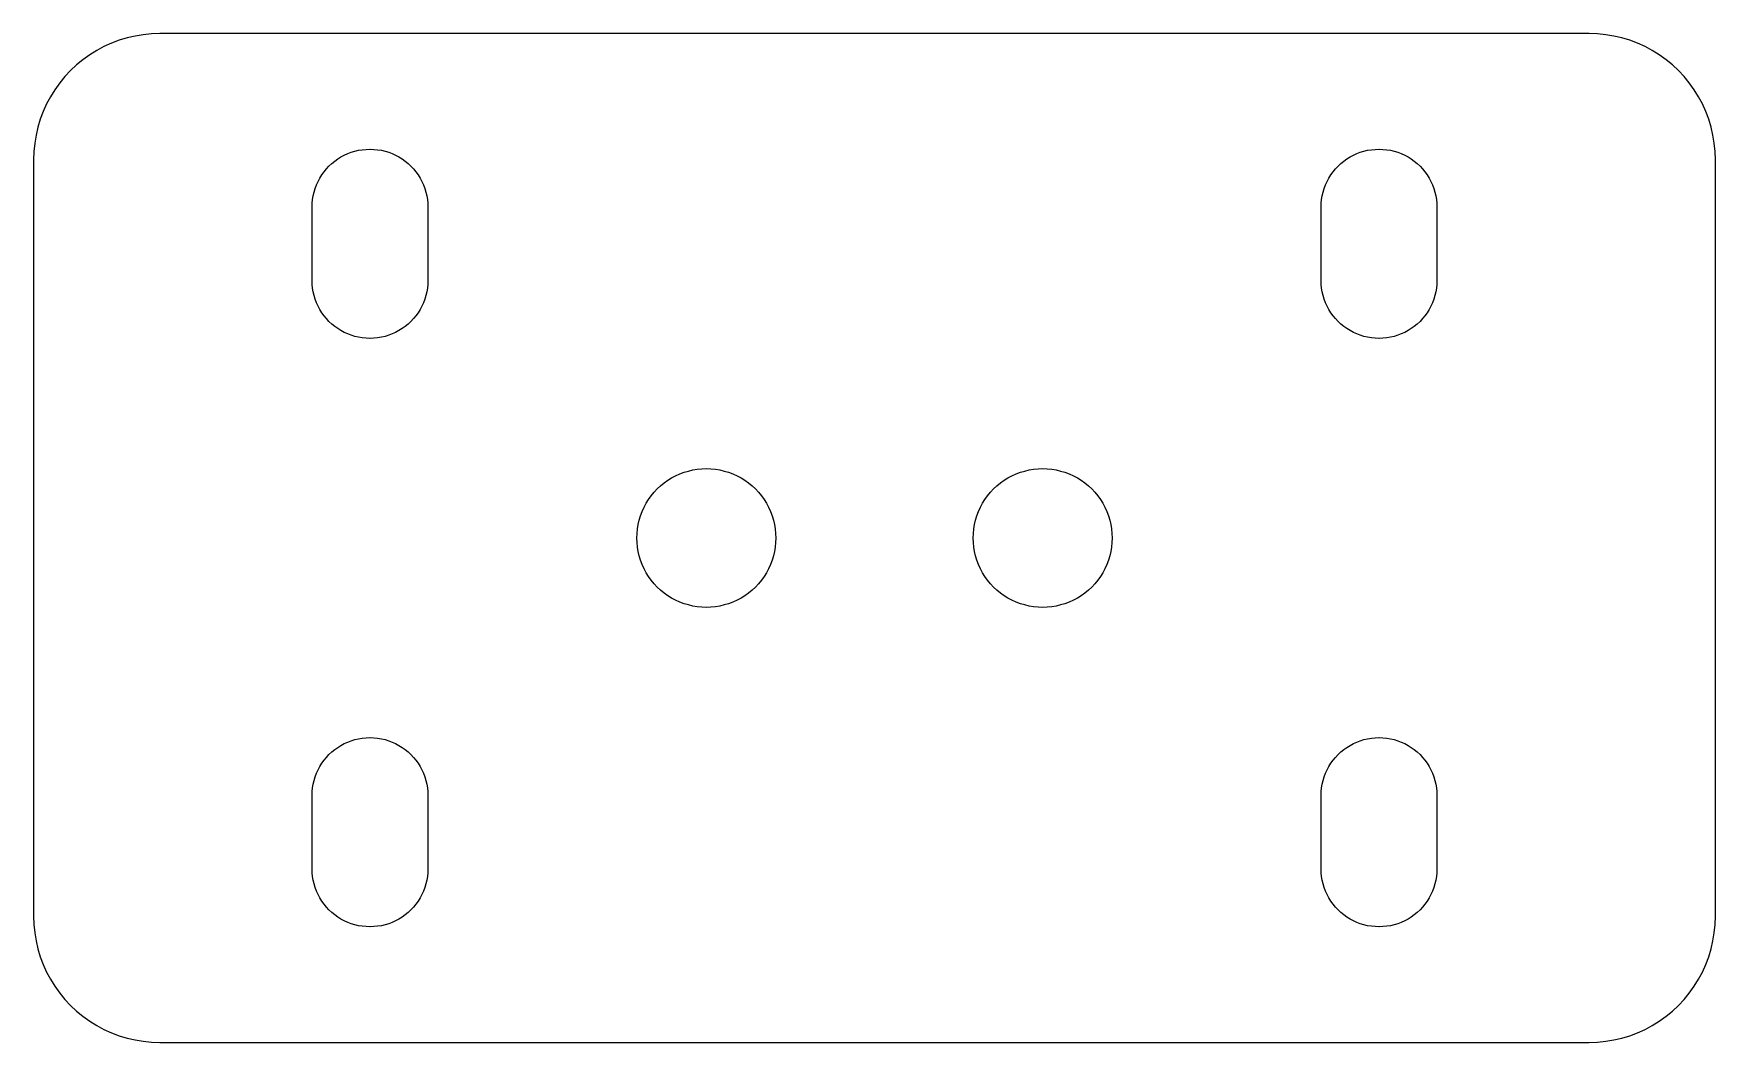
# Model space of a CAD drawing. Header units: millimetres. Extents: x -40 to 40, y -24 to 24.
import ezdxf

# ---------------------------------------------------------------- set-up
doc = ezdxf.new("R2010")
doc.units = ezdxf.units.MM

msp = doc.modelspace()

# ---------------------------------------------------------------- linework, layer by layer
at = {"layer": 'SCHNITT'}
for points in [[(34.392, -23.987), (34.783, -23.949), (35.171, -23.885), (35.553, -23.796), (35.929, -23.682), (36.296, -23.543), (36.654, -23.381), (37, -23.196), (37.333, -22.989), (37.653, -22.76), (37.956, -22.511), (38.243, -22.243), (38.511, -21.956), (38.76, -21.653), (38.989, -21.333), (39.196, -21), (39.381, -20.654), (39.543, -20.296), (39.682, -19.929), (39.796, -19.553), (39.885, -19.171), (39.949, -18.783), (39.987, -18.392), (40, -18), (40, 18), (39.987, 18.392), (39.949, 18.783), (39.885, 19.171), (39.796, 19.553), (39.682, 19.929), (39.543, 20.296), (39.381, 20.654), (39.196, 21), (38.989, 21.333), (38.76, 21.653), (38.511, 21.956), (38.243, 22.243), (37.956, 22.511), (37.653, 22.76), (37.333, 22.989), (37, 23.196), (36.654, 23.381), (36.296, 23.543), (35.929, 23.682), (35.553, 23.796), (35.171, 23.885), (34.783, 23.949), (34.392, 23.987), (34, 24), (-34, 24), (-34.392, 23.987), (-34.783, 23.949), (-35.171, 23.885), (-35.553, 23.796), (-35.929, 23.682), (-36.296, 23.543), (-36.654, 23.381), (-37, 23.196), (-37.333, 22.989), (-37.653, 22.76), (-37.956, 22.511), (-38.243, 22.243), (-38.511, 21.956), (-38.76, 21.653), (-38.989, 21.333), (-39.196, 21), (-39.381, 20.654), (-39.543, 20.296), (-39.682, 19.929), (-39.796, 19.553), (-39.885, 19.171), (-39.949, 18.783), (-39.987, 18.392), (-40, 18), (-40, -18), (-39.987, -18.392), (-39.949, -18.783), (-39.885, -19.171), (-39.796, -19.553), (-39.682, -19.929), (-39.543, -20.296), (-39.381, -20.654), (-39.196, -21), (-38.989, -21.333), (-38.76, -21.653), (-38.511, -21.956), (-38.243, -22.243), (-37.956, -22.511), (-37.653, -22.76), (-37.333, -22.989), (-37, -23.196), (-36.654, -23.381), (-36.296, -23.543), (-35.929, -23.682), (-35.553, -23.796), (-35.171, -23.885), (-34.783, -23.949), (-34.392, -23.987), (-34, -24), (34, -24)], [(-24.185, 9.506), (-24.364, 9.524), (-24.541, 9.553), (-24.717, 9.594), (-24.889, 9.646), (-25.057, 9.709), (-25.221, 9.784), (-25.38, 9.868), (-25.533, 9.963), (-25.679, 10.068), (-25.818, 10.182), (-25.95, 10.305), (-26.073, 10.437), (-26.187, 10.576), (-26.292, 10.722), (-26.387, 10.875), (-26.471, 11.034), (-26.546, 11.198), (-26.609, 11.366), (-26.661, 11.538), (-26.702, 11.714), (-26.731, 11.891), (-26.749, 12.07), (-26.755, 12.25), (-26.755, 15.75), (-26.749, 15.93), (-26.731, 16.109), (-26.702, 16.286), (-26.661, 16.462), (-26.609, 16.634), (-26.546, 16.802), (-26.471, 16.966), (-26.387, 17.125), (-26.292, 17.278), (-26.187, 17.424), (-26.073, 17.563), (-25.95, 17.695), (-25.818, 17.818), (-25.679, 17.932), (-25.533, 18.037), (-25.38, 18.132), (-25.221, 18.216), (-25.057, 18.291), (-24.889, 18.354), (-24.717, 18.406), (-24.541, 18.447), (-24.364, 18.476), (-24.185, 18.494), (-24.005, 18.5), (-23.995, 18.5), (-23.815, 18.494), (-23.636, 18.476), (-23.459, 18.447), (-23.283, 18.406), (-23.111, 18.354), (-22.943, 18.291), (-22.779, 18.216), (-22.62, 18.132), (-22.467, 18.037), (-22.321, 17.932), (-22.182, 17.818), (-22.05, 17.695), (-21.927, 17.563), (-21.813, 17.424), (-21.708, 17.278), (-21.613, 17.125), (-21.529, 16.966), (-21.454, 16.802), (-21.391, 16.634), (-21.339, 16.462), (-21.298, 16.286), (-21.269, 16.109), (-21.251, 15.93), (-21.245, 15.75), (-21.245, 12.25), (-21.251, 12.07), (-21.269, 11.891), (-21.298, 11.714), (-21.339, 11.538), (-21.391, 11.366), (-21.454, 11.198), (-21.529, 11.034), (-21.613, 10.875), (-21.708, 10.722), (-21.813, 10.576), (-21.927, 10.437), (-22.05, 10.305), (-22.182, 10.182), (-22.321, 10.068), (-22.467, 9.963), (-22.62, 9.868), (-22.779, 9.784), (-22.943, 9.709), (-23.111, 9.646), (-23.283, 9.594), (-23.459, 9.553), (-23.636, 9.524), (-23.815, 9.506), (-23.995, 9.5), (-24.005, 9.5)], [(23.815, 9.506), (23.636, 9.524), (23.459, 9.553), (23.283, 9.594), (23.111, 9.646), (22.943, 9.709), (22.779, 9.784), (22.62, 9.868), (22.467, 9.963), (22.321, 10.068), (22.182, 10.182), (22.05, 10.305), (21.927, 10.437), (21.813, 10.576), (21.708, 10.722), (21.613, 10.875), (21.529, 11.034), (21.454, 11.198), (21.391, 11.366), (21.339, 11.538), (21.298, 11.714), (21.269, 11.891), (21.251, 12.07), (21.245, 12.25), (21.245, 15.75), (21.251, 15.93), (21.269, 16.109), (21.298, 16.286), (21.339, 16.462), (21.391, 16.634), (21.454, 16.802), (21.529, 16.966), (21.613, 17.125), (21.708, 17.278), (21.813, 17.424), (21.927, 17.563), (22.05, 17.695), (22.182, 17.818), (22.321, 17.932), (22.467, 18.037), (22.62, 18.132), (22.779, 18.216), (22.943, 18.291), (23.111, 18.354), (23.283, 18.406), (23.459, 18.447), (23.636, 18.476), (23.815, 18.494), (23.995, 18.5), (24.005, 18.5), (24.185, 18.494), (24.364, 18.476), (24.541, 18.447), (24.717, 18.406), (24.889, 18.354), (25.057, 18.291), (25.221, 18.216), (25.38, 18.132), (25.533, 18.037), (25.679, 17.932), (25.818, 17.818), (25.95, 17.695), (26.073, 17.563), (26.187, 17.424), (26.292, 17.278), (26.387, 17.125), (26.471, 16.966), (26.546, 16.802), (26.609, 16.634), (26.661, 16.462), (26.702, 16.286), (26.731, 16.109), (26.749, 15.93), (26.755, 15.75), (26.755, 12.25), (26.749, 12.07), (26.731, 11.891), (26.702, 11.714), (26.661, 11.538), (26.609, 11.366), (26.546, 11.198), (26.471, 11.034), (26.387, 10.875), (26.292, 10.722), (26.187, 10.576), (26.073, 10.437), (25.95, 10.305), (25.818, 10.182), (25.679, 10.068), (25.533, 9.963), (25.38, 9.868), (25.221, 9.784), (25.057, 9.709), (24.889, 9.646), (24.717, 9.594), (24.541, 9.553), (24.364, 9.524), (24.185, 9.506), (24.005, 9.5), (23.995, 9.5)], [(-8.216, -3.293), (-8.431, -3.272), (-8.644, -3.237), (-8.854, -3.188), (-9.061, -3.125), (-9.263, -3.049), (-9.46, -2.96), (-9.65, -2.858), (-9.833, -2.744), (-10.009, -2.618), (-10.176, -2.481), (-10.333, -2.333), (-10.481, -2.176), (-10.618, -2.009), (-10.744, -1.833), (-10.858, -1.65), (-10.96, -1.46), (-11.049, -1.263), (-11.125, -1.061), (-11.188, -0.854), (-11.237, -0.644), (-11.272, -0.431), (-11.293, -0.216), (-11.3, 0), (-11.293, 0.216), (-11.272, 0.431), (-11.237, 0.644), (-11.188, 0.854), (-11.125, 1.061), (-11.049, 1.263), (-10.96, 1.46), (-10.858, 1.65), (-10.744, 1.833), (-10.618, 2.009), (-10.481, 2.176), (-10.333, 2.333), (-10.176, 2.481), (-10.009, 2.618), (-9.833, 2.744), (-9.65, 2.858), (-9.46, 2.96), (-9.263, 3.049), (-9.061, 3.125), (-8.854, 3.188), (-8.644, 3.237), (-8.431, 3.272), (-8.216, 3.293), (-8, 3.3), (-7.784, 3.293), (-7.569, 3.272), (-7.356, 3.237), (-7.146, 3.188), (-6.939, 3.125), (-6.737, 3.049), (-6.54, 2.96), (-6.35, 2.858), (-6.167, 2.744), (-5.991, 2.618), (-5.824, 2.481), (-5.667, 2.333), (-5.519, 2.176), (-5.382, 2.009), (-5.256, 1.833), (-5.142, 1.65), (-5.04, 1.46), (-4.951, 1.263), (-4.875, 1.061), (-4.812, 0.854), (-4.763, 0.644), (-4.728, 0.431), (-4.707, 0.216), (-4.7, 0), (-4.707, -0.216), (-4.728, -0.431), (-4.763, -0.644), (-4.812, -0.854), (-4.875, -1.061), (-4.951, -1.263), (-5.04, -1.46), (-5.142, -1.65), (-5.256, -1.833), (-5.382, -2.009), (-5.519, -2.176), (-5.667, -2.333), (-5.824, -2.481), (-5.991, -2.618), (-6.167, -2.744), (-6.35, -2.858), (-6.54, -2.96), (-6.737, -3.049), (-6.939, -3.125), (-7.146, -3.188), (-7.356, -3.237), (-7.569, -3.272), (-7.784, -3.293), (-8, -3.3)], [(7.784, -3.293), (7.569, -3.272), (7.356, -3.237), (7.146, -3.188), (6.939, -3.125), (6.737, -3.049), (6.54, -2.96), (6.35, -2.858), (6.167, -2.744), (5.991, -2.618), (5.824, -2.481), (5.667, -2.333), (5.519, -2.176), (5.382, -2.009), (5.256, -1.833), (5.142, -1.65), (5.04, -1.46), (4.951, -1.263), (4.875, -1.061), (4.812, -0.854), (4.763, -0.644), (4.728, -0.431), (4.707, -0.216), (4.7, 0), (4.707, 0.216), (4.728, 0.431), (4.763, 0.644), (4.812, 0.854), (4.875, 1.061), (4.951, 1.263), (5.04, 1.46), (5.142, 1.65), (5.256, 1.833), (5.382, 2.009), (5.519, 2.176), (5.667, 2.333), (5.824, 2.481), (5.991, 2.618), (6.167, 2.744), (6.35, 2.858), (6.54, 2.96), (6.737, 3.049), (6.939, 3.125), (7.146, 3.188), (7.356, 3.237), (7.569, 3.272), (7.784, 3.293), (8, 3.3), (8.216, 3.293), (8.431, 3.272), (8.644, 3.237), (8.854, 3.188), (9.061, 3.125), (9.263, 3.049), (9.46, 2.96), (9.65, 2.858), (9.833, 2.744), (10.009, 2.618), (10.176, 2.481), (10.333, 2.333), (10.481, 2.176), (10.618, 2.009), (10.744, 1.833), (10.858, 1.65), (10.96, 1.46), (11.049, 1.263), (11.125, 1.061), (11.188, 0.854), (11.237, 0.644), (11.272, 0.431), (11.293, 0.216), (11.3, 0), (11.293, -0.216), (11.272, -0.431), (11.237, -0.644), (11.188, -0.854), (11.125, -1.061), (11.049, -1.263), (10.96, -1.46), (10.858, -1.65), (10.744, -1.833), (10.618, -2.009), (10.481, -2.176), (10.333, -2.333), (10.176, -2.481), (10.009, -2.618), (9.833, -2.744), (9.65, -2.858), (9.46, -2.96), (9.263, -3.049), (9.061, -3.125), (8.854, -3.188), (8.644, -3.237), (8.431, -3.272), (8.216, -3.293), (8, -3.3)], [(-24.185, -18.494), (-24.364, -18.476), (-24.541, -18.447), (-24.717, -18.406), (-24.889, -18.354), (-25.057, -18.291), (-25.221, -18.216), (-25.38, -18.132), (-25.533, -18.037), (-25.679, -17.932), (-25.818, -17.818), (-25.95, -17.695), (-26.073, -17.563), (-26.187, -17.424), (-26.292, -17.278), (-26.387, -17.125), (-26.471, -16.966), (-26.546, -16.802), (-26.609, -16.634), (-26.661, -16.462), (-26.702, -16.286), (-26.731, -16.109), (-26.749, -15.93), (-26.755, -15.75), (-26.755, -12.25), (-26.749, -12.07), (-26.731, -11.891), (-26.702, -11.714), (-26.661, -11.538), (-26.609, -11.366), (-26.546, -11.198), (-26.471, -11.034), (-26.387, -10.875), (-26.292, -10.722), (-26.187, -10.576), (-26.073, -10.437), (-25.95, -10.305), (-25.818, -10.182), (-25.679, -10.068), (-25.533, -9.963), (-25.38, -9.868), (-25.221, -9.784), (-25.057, -9.709), (-24.889, -9.646), (-24.717, -9.594), (-24.541, -9.553), (-24.364, -9.524), (-24.185, -9.506), (-24.005, -9.5), (-23.995, -9.5), (-23.815, -9.506), (-23.636, -9.524), (-23.459, -9.553), (-23.283, -9.594), (-23.111, -9.646), (-22.943, -9.709), (-22.779, -9.784), (-22.62, -9.868), (-22.467, -9.963), (-22.321, -10.068), (-22.182, -10.182), (-22.05, -10.305), (-21.927, -10.437), (-21.813, -10.576), (-21.708, -10.722), (-21.613, -10.875), (-21.529, -11.034), (-21.454, -11.198), (-21.391, -11.366), (-21.339, -11.538), (-21.298, -11.714), (-21.269, -11.891), (-21.251, -12.07), (-21.245, -12.25), (-21.245, -15.75), (-21.251, -15.93), (-21.269, -16.109), (-21.298, -16.286), (-21.339, -16.462), (-21.391, -16.634), (-21.454, -16.802), (-21.529, -16.966), (-21.613, -17.125), (-21.708, -17.278), (-21.813, -17.424), (-21.927, -17.563), (-22.05, -17.695), (-22.182, -17.818), (-22.321, -17.932), (-22.467, -18.037), (-22.62, -18.132), (-22.779, -18.216), (-22.943, -18.291), (-23.111, -18.354), (-23.283, -18.406), (-23.459, -18.447), (-23.636, -18.476), (-23.815, -18.494), (-23.995, -18.5), (-24.005, -18.5)], [(23.815, -18.494), (23.636, -18.476), (23.459, -18.447), (23.283, -18.406), (23.111, -18.354), (22.943, -18.291), (22.779, -18.216), (22.62, -18.132), (22.467, -18.037), (22.321, -17.932), (22.182, -17.818), (22.05, -17.695), (21.927, -17.563), (21.813, -17.424), (21.708, -17.278), (21.613, -17.125), (21.529, -16.966), (21.454, -16.802), (21.391, -16.634), (21.339, -16.462), (21.298, -16.286), (21.269, -16.109), (21.251, -15.93), (21.245, -15.75), (21.245, -12.25), (21.251, -12.07), (21.269, -11.891), (21.298, -11.714), (21.339, -11.538), (21.391, -11.366), (21.454, -11.198), (21.529, -11.034), (21.613, -10.875), (21.708, -10.722), (21.813, -10.576), (21.927, -10.437), (22.05, -10.305), (22.182, -10.182), (22.321, -10.068), (22.467, -9.963), (22.62, -9.868), (22.779, -9.784), (22.943, -9.709), (23.111, -9.646), (23.283, -9.594), (23.459, -9.553), (23.636, -9.524), (23.815, -9.506), (23.995, -9.5), (24.005, -9.5), (24.185, -9.506), (24.364, -9.524), (24.541, -9.553), (24.717, -9.594), (24.889, -9.646), (25.057, -9.709), (25.221, -9.784), (25.38, -9.868), (25.533, -9.963), (25.679, -10.068), (25.818, -10.182), (25.95, -10.305), (26.073, -10.437), (26.187, -10.576), (26.292, -10.722), (26.387, -10.875), (26.471, -11.034), (26.546, -11.198), (26.609, -11.366), (26.661, -11.538), (26.702, -11.714), (26.731, -11.891), (26.749, -12.07), (26.755, -12.25), (26.755, -15.75), (26.749, -15.93), (26.731, -16.109), (26.702, -16.286), (26.661, -16.462), (26.609, -16.634), (26.546, -16.802), (26.471, -16.966), (26.387, -17.125), (26.292, -17.278), (26.187, -17.424), (26.073, -17.563), (25.95, -17.695), (25.818, -17.818), (25.679, -17.932), (25.533, -18.037), (25.38, -18.132), (25.221, -18.216), (25.057, -18.291), (24.889, -18.354), (24.717, -18.406), (24.541, -18.447), (24.364, -18.476), (24.185, -18.494), (24.005, -18.5), (23.995, -18.5)]]:
    msp.add_lwpolyline(points, close=True, dxfattribs=at)

doc.saveas('drawing.dxf')
